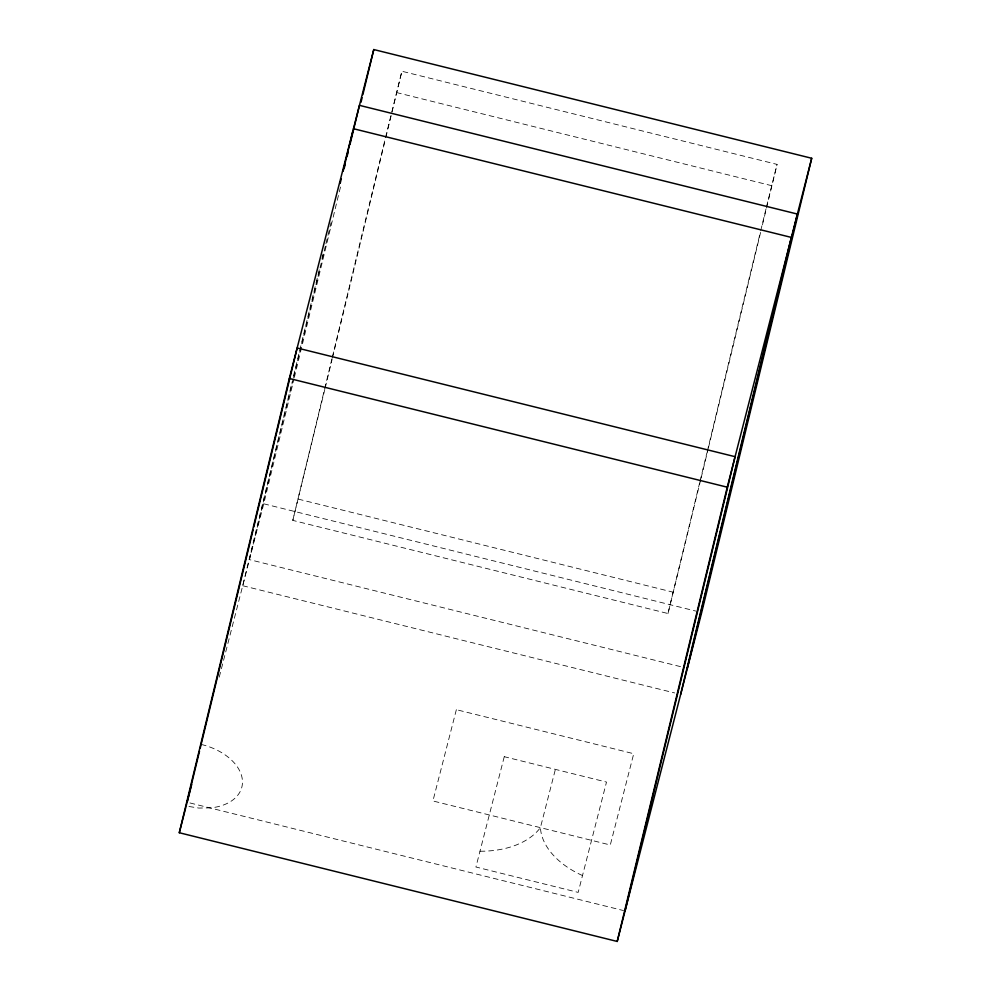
<?xml version="1.0" encoding="UTF-8"?>
<svg xmlns="http://www.w3.org/2000/svg" width="991" height="991" viewBox="0 0 991 991"><rect width="100%" height="100%" fill="white"/><g stroke="black" fill="none" stroke-linecap="round" stroke-linejoin="round"><path stroke-width="0.74" stroke-dasharray="4.96 3.72" d="M242.919 584.938L292.11 381.869M293.559 375.849L320.167 266.046M321.988 258.527L323.078 254.018M293.138 379.119L249.422 559.618L681.35 666.832M293.509 377.608L325.568 245.248M325.928 243.736L331.031 222.678M219.246 677.15L263.755 503.812L293.993 378.971M294.352 377.46L340.991 184.933M700.724 479.656L667.984 613.528L292.791 520.386L332.059 358.246M332.431 356.748L385.152 139.062M385.511 137.563L401.888 71.253L777.08 164.395L761.806 227.447M292.791 520.386L324.8 389.525M325.159 388.026L332.072 359.498M332.431 357.999L385.524 138.814M385.883 137.315L401.888 71.253M667.984 613.528L699.621 482.914M699.993 481.415L706.893 452.887M707.264 451.388L760.357 232.204M760.716 230.692L766.167 208.184M766.538 206.673L777.08 164.395M701.083 478.158L707.995 449.641M708.354 448.13L761.447 228.946M479.991 851.232A85.994 55.385 13.6 0 0 540.417 827.646L555.381 769.375M188.959 806.488L198.795 808.061L211.108 807.863A49.24 31.712 13.6 0 0 242.238 778.827A49.24 31.712 13.6 0 0 201.929 744.6M396.425 92.522L771.63 185.664M298.254 499.117L673.446 592.259M263.755 503.812L695.67 611.038M242.721 585.731L674.648 692.944M189.962 802.958L623.55 910.58M582.51 875.548A73.854 47.568 13.6 0 1 540.417 827.646M456.356 709.68L432.918 800.963L610.295 844.989L633.732 753.717L456.356 709.68M504.258 756.69L475.928 867.014L578.174 892.395L606.504 782.072L504.258 756.69"/><path stroke-width="1.49" d="M179.297 832.737L289.322 378.475L373.78 49.55L811.703 158.263L701.678 612.525L617.22 941.45L179.297 832.737L185.775 807.529M199.513 751.104L187.126 802.252L191.684 784.513M200.244 748.094L253.077 529.987M253.795 526.977L297.151 347.977L735.074 456.69L625.048 910.952M340.198 183.323L341.288 178.801M343.109 171.282L352.957 130.676M344.15 168.532L345.24 164.011M347.061 156.491L348.163 151.982M349.984 144.463L359.448 105.356L797.371 214.056L687.345 668.33M361.034 102.197L362.124 97.688M362.855 94.678L373.78 49.55M617.22 941.45L727.245 487.188L811.703 158.263M680.644 694.431L790.669 240.169M186.147 806.042L186.804 803.515M353.453 128.706L791.375 237.419M289.322 378.475L727.245 487.188"/></g></svg>
